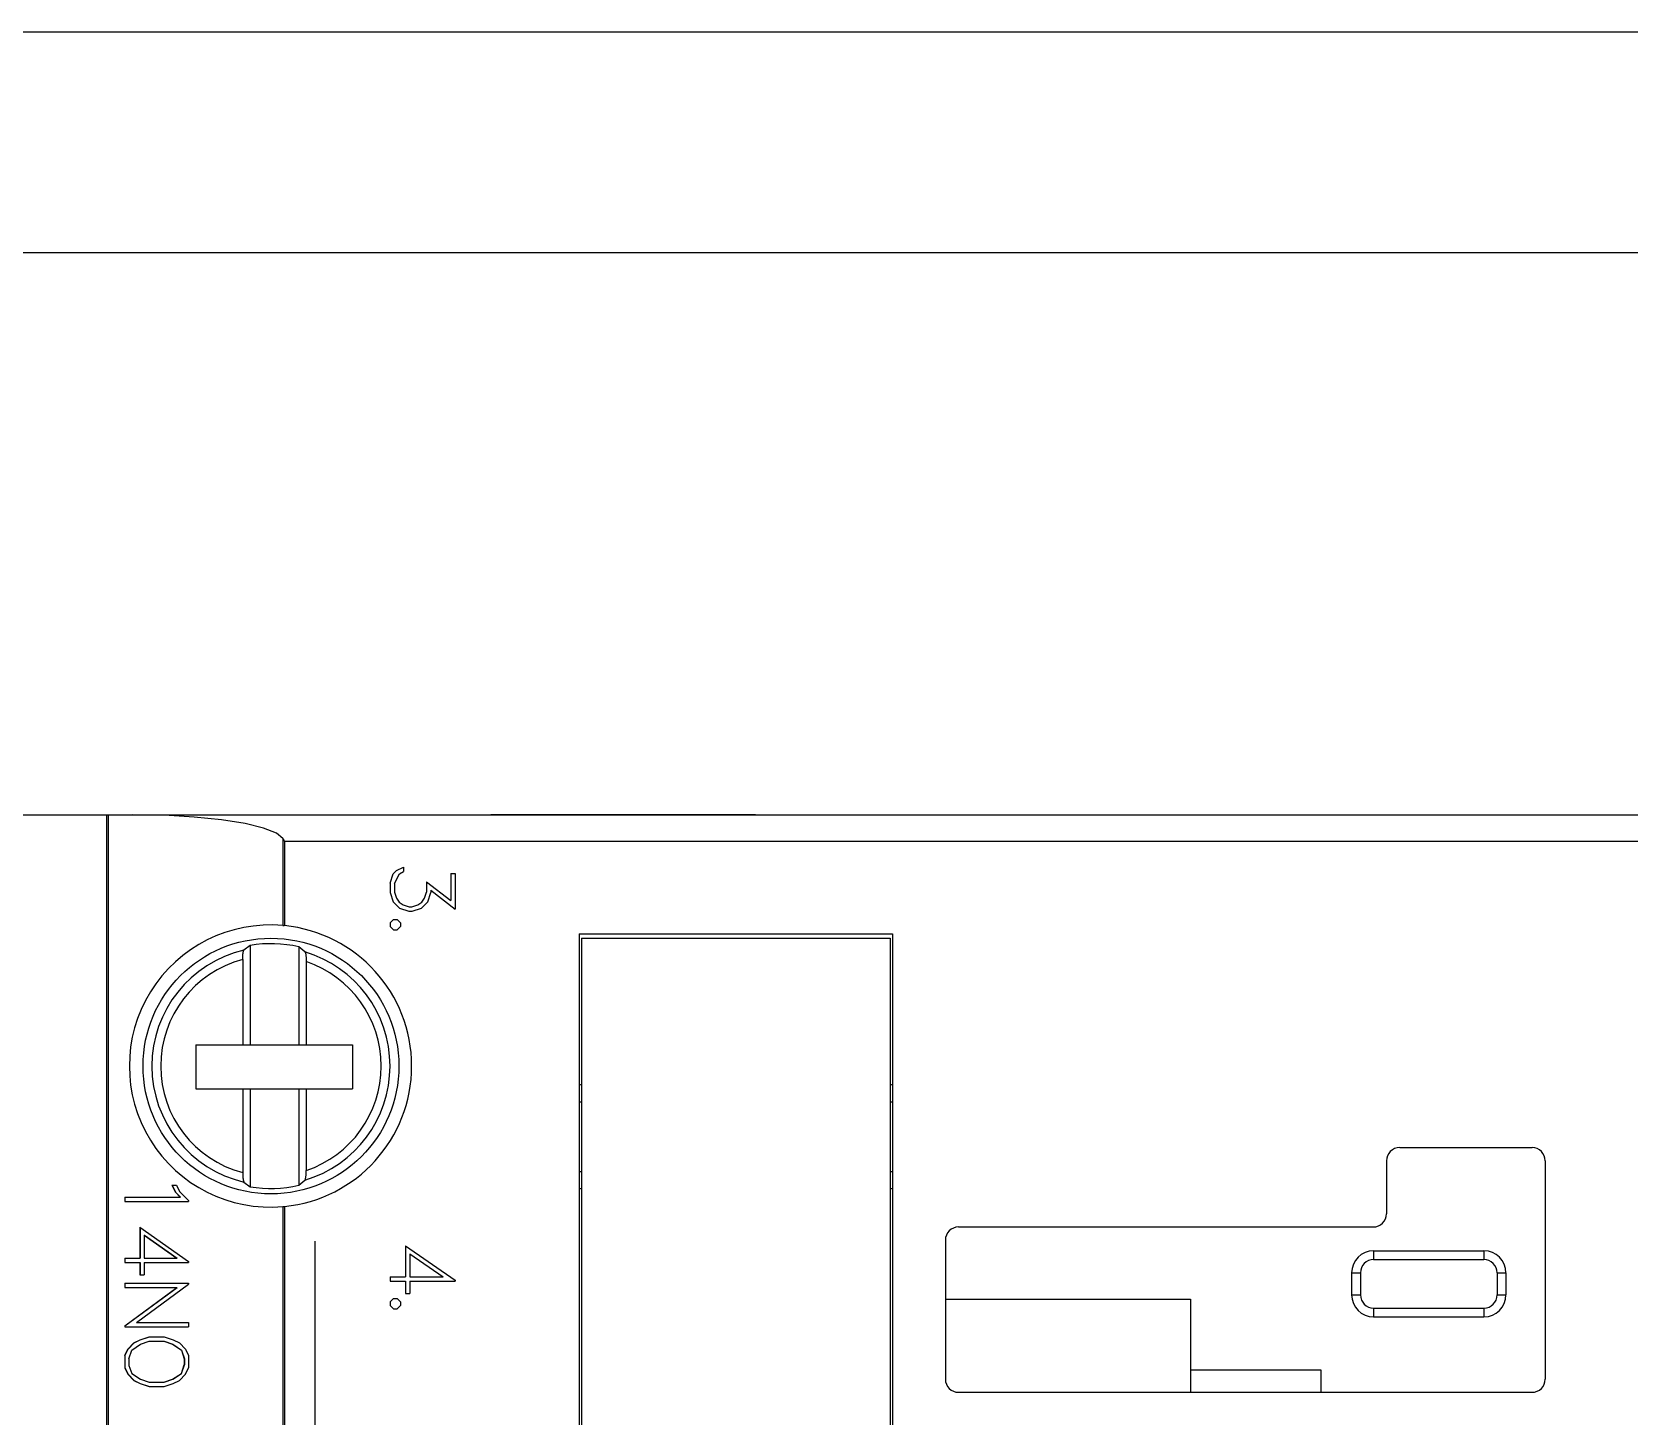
# Model space of a CAD drawing. Header units: millimetres. Extents: x -72 to 2978, y -1067 to 2817.
# Drawn here: x 1493.56 to 1529.77, y 904.11 to 935.51 of the extents above; entities that cross this region are included whole.
import ezdxf

# ---------------------------------------------------------------- set-up
doc = ezdxf.new("R2010")
doc.units = ezdxf.units.MM
doc.layers.add('10000_FRONT', color=7, linetype='Continuous')

msp = doc.modelspace()

# ---------------------------------------------------------------- linework, layer by layer
for p, q in [((1420.286, 935.508), (1729.275, 935.508)), ((1509.966, 917.753), (1503.966, 917.753)), ((1499.977, 901.228), (1499.977, 908.078))]:
    msp.add_line(p, q)
at = {"color": 30, "true_color": 0xf8991e}
msp.add_line((1429.547, 930.508), (1721.753, 930.508), dxfattribs=at)
at = {"layer": '10000_FRONT', "color": 7, "linetype": 'Continuous', "lineweight": 25}
for p, q in [((1490.487, 917.753), (1544.467, 917.753)), ((1495.251, 917.753), (1495.251, 889.753)), ((1495.286, 917.753), (1495.286, 889.753)), ((1499.248, 917.213), (1499.253, 917.204)), ((1499.249, 917.213), (1499.249, 915.241)), ((1499.253, 917.204), (1499.258, 917.196)), ((1499.258, 917.196), (1499.263, 917.187)), ((1499.263, 917.187), (1499.268, 917.179)), ((1499.268, 917.179), (1499.273, 917.17)), ((1499.273, 917.17), (1499.278, 917.162)), ((1499.278, 917.162), (1499.283, 917.153)), ((1499.283, 917.153), (1499.283, 915.237)), ((1499.283, 917.153), (1536.651, 917.153)), ((1501.75, 916.411), (1501.822, 916.486)), ((1501.822, 916.486), (1501.984, 916.566)), ((1501.888, 916.416), (1501.984, 916.463)), ((1501.984, 916.566), (1501.984, 916.463)), ((1501.68, 916.2), (1501.75, 916.411)), ((1501.68, 916.2), (1501.68, 915.99)), ((1501.778, 916.194), (1501.888, 916.416)), ((1501.778, 916.194), (1501.778, 915.994)), ((1502.502, 916.23), (1502.502, 915.994)), ((1502.502, 916.23), (1503.052, 915.805)), ((1503.052, 916.42), (1503.052, 915.805)), ((1503.052, 916.42), (1503.15, 916.42)), ((1503.15, 916.42), (1503.15, 915.612)), ((1501.68, 915.99), (1501.751, 915.779)), ((1501.751, 915.779), (1501.893, 915.635)), ((1501.778, 915.994), (1501.824, 915.863)), ((1501.824, 915.863), (1501.884, 915.771)), ((1501.884, 915.771), (1501.976, 915.71)), ((1502.304, 915.71), (1502.397, 915.771)), ((1502.388, 915.635), (1502.532, 915.779)), ((1502.397, 915.771), (1502.457, 915.863)), ((1502.457, 915.863), (1502.502, 915.994)), ((1502.532, 915.779), (1502.602, 915.99)), ((1502.602, 916.043), (1502.602, 915.99)), ((1502.602, 916.043), (1503.15, 915.612)), ((1501.68, 915.302), (1501.759, 915.38)), ((1501.759, 915.38), (1501.839, 915.38)), ((1501.839, 915.38), (1501.918, 915.302)), ((1501.893, 915.635), (1502.105, 915.565)), ((1501.976, 915.71), (1502.109, 915.665)), ((1502.105, 915.565), (1502.177, 915.565)), ((1502.109, 915.665), (1502.173, 915.665)), ((1502.173, 915.665), (1502.304, 915.71)), ((1502.177, 915.565), (1502.388, 915.635)), ((1499.249, 915.241), (1499.253, 915.24)), ((1499.253, 915.24), (1499.258, 915.24)), ((1499.258, 915.24), (1499.263, 915.239)), ((1499.263, 915.239), (1499.268, 915.239)), ((1499.268, 915.239), (1499.273, 915.238)), ((1499.273, 915.238), (1499.278, 915.238)), ((1499.278, 915.238), (1499.283, 915.237)), ((1501.68, 915.302), (1501.68, 915.221)), ((1501.68, 915.221), (1501.759, 915.143)), ((1501.759, 915.143), (1501.839, 915.143)), ((1501.839, 915.143), (1501.918, 915.221)), ((1501.918, 915.302), (1501.918, 915.221)), ((1505.967, 915.053), (1505.967, 893.353)), ((1505.967, 915.053), (1513.067, 915.053)), ((1513.067, 915.053), (1513.067, 894.853)), ((1498.347, 914.626), (1498.349, 914.635)), ((1498.349, 914.635), (1498.351, 914.644)), ((1498.351, 914.644), (1498.352, 914.651)), ((1498.352, 914.651), (1498.354, 914.658)), ((1498.354, 914.658), (1498.356, 914.665)), ((1498.356, 914.665), (1498.358, 914.67)), ((1498.358, 914.67), (1498.36, 914.674)), ((1498.36, 914.674), (1498.362, 914.678)), ((1498.362, 914.678), (1498.364, 914.681)), ((1498.364, 914.681), (1498.366, 914.683)), ((1498.507, 914.789), (1498.366, 914.683)), ((1498.507, 914.789), (1498.507, 912.538)), ((1499.607, 914.756), (1499.607, 912.538)), ((1499.748, 914.641), (1499.607, 914.756)), ((1499.748, 914.64), (1499.751, 914.638)), ((1499.751, 914.638), (1499.753, 914.633)), ((1499.753, 914.633), (1499.756, 914.628)), ((1499.756, 914.628), (1499.758, 914.622)), ((1506.017, 914.953), (1506.017, 894.953)), ((1506.017, 914.953), (1513.017, 914.953)), ((1513.017, 914.953), (1513.017, 894.953)), ((1498.337, 914.496), (1498.338, 914.51)), ((1498.337, 914.483), (1498.337, 914.496)), ((1498.337, 914.47), (1498.337, 914.483)), ((1498.337, 914.47), (1498.337, 912.538)), ((1498.338, 914.523), (1498.339, 914.537)), ((1498.338, 914.51), (1498.338, 914.523)), ((1498.339, 914.549), (1498.34, 914.561)), ((1498.339, 914.537), (1498.339, 914.549)), ((1498.34, 914.561), (1498.341, 914.573)), ((1498.341, 914.573), (1498.342, 914.585)), ((1498.342, 914.585), (1498.343, 914.596)), ((1498.343, 914.596), (1498.345, 914.607)), ((1498.345, 914.607), (1498.346, 914.617)), ((1498.346, 914.617), (1498.347, 914.626)), ((1499.758, 914.622), (1499.76, 914.614)), ((1499.76, 914.614), (1499.762, 914.605)), ((1499.762, 914.605), (1499.765, 914.595)), ((1499.765, 914.595), (1499.766, 914.584)), ((1499.766, 914.584), (1499.768, 914.573)), ((1499.768, 914.573), (1499.77, 914.56)), ((1499.77, 914.56), (1499.771, 914.547)), ((1499.771, 914.547), (1499.773, 914.532)), ((1499.773, 914.532), (1499.774, 914.517)), ((1499.774, 914.517), (1499.775, 914.503)), ((1499.775, 914.503), (1499.776, 914.487)), ((1499.776, 914.487), (1499.776, 914.471)), ((1499.776, 914.471), (1499.777, 914.454)), ((1499.777, 914.454), (1499.777, 914.438)), ((1499.777, 914.438), (1499.777, 914.422)), ((1499.777, 914.422), (1499.777, 912.538)), ((1497.277, 912.538), (1497.277, 911.538)), ((1497.277, 912.538), (1498.337, 912.538)), ((1498.337, 912.538), (1498.507, 912.538)), ((1498.507, 912.538), (1499.607, 912.538)), ((1499.607, 912.538), (1499.777, 912.538)), ((1499.777, 912.538), (1500.827, 912.538)), ((1500.827, 912.538), (1500.827, 911.538)), ((1497.277, 911.538), (1498.337, 911.538)), ((1498.337, 911.538), (1498.337, 909.636)), ((1498.337, 911.538), (1498.507, 911.538)), ((1498.507, 911.538), (1498.507, 909.317)), ((1498.507, 911.538), (1499.607, 911.538)), ((1499.607, 911.538), (1499.607, 909.35)), ((1499.607, 911.538), (1499.777, 911.538)), ((1499.777, 911.538), (1499.777, 909.685)), ((1499.777, 911.538), (1500.827, 911.538)), ((1505.967, 911.245), (1506.017, 911.245)), ((1513.017, 911.245), (1513.067, 911.245)), ((1524.567, 910.203), (1527.567, 910.203)), ((1498.337, 909.636), (1498.337, 909.621)), ((1498.337, 909.621), (1498.338, 909.604)), ((1498.338, 909.604), (1498.338, 909.588)), ((1498.338, 909.588), (1498.339, 909.572)), ((1498.339, 909.572), (1498.34, 909.557)), ((1499.771, 909.556), (1499.772, 909.568)), ((1499.772, 909.568), (1499.773, 909.58)), ((1499.773, 909.58), (1499.774, 909.592)), ((1499.774, 909.592), (1499.775, 909.604)), ((1499.775, 909.604), (1499.776, 909.617)), ((1499.776, 909.63), (1499.777, 909.644)), ((1499.776, 909.617), (1499.776, 909.63)), ((1499.777, 909.671), (1499.777, 909.685)), ((1499.777, 909.658), (1499.777, 909.671)), ((1499.777, 909.644), (1499.777, 909.658)), ((1505.967, 909.661), (1506.017, 909.661)), ((1513.017, 909.661), (1513.067, 909.661)), ((1524.267, 909.903), (1524.267, 908.703)), ((1527.867, 909.903), (1527.867, 904.953)), ((1496.732, 909.354), (1496.811, 909.191)), ((1496.732, 909.354), (1496.833, 909.354)), ((1496.737, 909.354), (1496.816, 909.191)), ((1496.833, 909.354), (1496.905, 909.21)), ((1496.905, 909.21), (1497.109, 909.002)), ((1498.34, 909.557), (1498.341, 909.542)), ((1498.341, 909.542), (1498.342, 909.528)), ((1498.342, 909.528), (1498.343, 909.514)), ((1498.343, 909.514), (1498.345, 909.5)), ((1498.345, 909.5), (1498.346, 909.488)), ((1498.346, 909.488), (1498.348, 909.477)), ((1498.348, 909.477), (1498.35, 909.467)), ((1498.35, 909.467), (1498.352, 909.457)), ((1498.352, 909.457), (1498.354, 909.448)), ((1498.354, 909.448), (1498.356, 909.441)), ((1498.356, 909.441), (1498.359, 909.435)), ((1498.359, 909.435), (1498.361, 909.43)), ((1498.361, 909.43), (1498.363, 909.426)), ((1498.363, 909.426), (1498.366, 909.423)), ((1498.366, 909.423), (1498.507, 909.317)), ((1499.607, 909.35), (1499.748, 909.466)), ((1499.748, 909.466), (1499.75, 909.468)), ((1499.75, 909.468), (1499.753, 909.471)), ((1499.753, 909.471), (1499.755, 909.475)), ((1499.755, 909.475), (1499.757, 909.48)), ((1499.757, 909.48), (1499.758, 909.485)), ((1499.758, 909.485), (1499.76, 909.492)), ((1499.76, 909.492), (1499.762, 909.499)), ((1499.762, 909.499), (1499.764, 909.507)), ((1499.764, 909.507), (1499.765, 909.516)), ((1499.765, 909.516), (1499.767, 909.525)), ((1499.767, 909.525), (1499.768, 909.534)), ((1499.768, 909.534), (1499.77, 909.545)), ((1499.77, 909.545), (1499.771, 909.556)), ((1495.661, 909.079), (1495.661, 908.981)), ((1495.661, 909.079), (1496.922, 909.079)), ((1495.661, 908.981), (1497.109, 908.981)), ((1495.667, 909.079), (1495.667, 908.981)), ((1496.811, 909.191), (1496.922, 909.079)), ((1496.811, 909.191), (1496.816, 909.191)), ((1496.816, 909.191), (1496.928, 909.079)), ((1496.922, 909.079), (1496.928, 909.079)), ((1497.109, 909.002), (1497.109, 908.981)), ((1499.249, 908.865), (1499.253, 908.866)), ((1499.249, 908.865), (1499.249, 898.391)), ((1499.253, 908.866), (1499.258, 908.866)), ((1499.258, 908.866), (1499.263, 908.867)), ((1499.263, 908.867), (1499.268, 908.867)), ((1499.268, 908.867), (1499.273, 908.868)), ((1499.273, 908.868), (1499.278, 908.868)), ((1499.278, 908.868), (1499.283, 908.869)), ((1499.283, 908.869), (1499.283, 898.387)), ((1496.006, 908.397), (1496.006, 907.694)), ((1496.006, 908.397), (1497.109, 907.619)), ((1496.012, 908.393), (1496.012, 907.694)), ((1496.102, 908.219), (1496.102, 907.694)), ((1496.102, 908.219), (1496.847, 907.694)), ((1496.102, 908.219), (1496.108, 908.219)), ((1496.108, 908.219), (1496.853, 907.694)), ((1514.567, 908.403), (1523.967, 908.403)), ((1502.03, 907.975), (1502.03, 907.271)), ((1502.03, 907.975), (1503.15, 907.197)), ((1502.128, 907.796), (1502.128, 907.271)), ((1502.128, 907.796), (1502.884, 907.271)), ((1514.267, 908.103), (1514.267, 904.953)), ((1523.977, 907.863), (1523.977, 907.663)), ((1523.977, 907.863), (1526.477, 907.863)), ((1526.477, 907.863), (1526.477, 907.663)), ((1495.661, 907.694), (1495.661, 907.596)), ((1495.661, 907.694), (1496.012, 907.694)), ((1495.661, 907.596), (1496.006, 907.596)), ((1495.667, 907.694), (1495.667, 907.596)), ((1496.006, 907.596), (1496.006, 907.321)), ((1496.006, 907.596), (1496.012, 907.596)), ((1496.012, 907.596), (1496.012, 907.321)), ((1496.102, 907.694), (1496.847, 907.694)), ((1496.102, 907.596), (1496.102, 907.321)), ((1496.102, 907.596), (1497.109, 907.596)), ((1496.847, 907.694), (1496.853, 907.694)), ((1497.109, 907.619), (1497.109, 907.596)), ((1523.977, 907.663), (1526.477, 907.663)), ((1495.661, 907.129), (1495.661, 907.031)), ((1495.661, 907.129), (1497.109, 907.129)), ((1495.661, 906.161), (1496.844, 907.031)), ((1495.661, 907.031), (1496.844, 907.031)), ((1495.667, 907.129), (1495.667, 907.031)), ((1495.667, 906.161), (1496.85, 907.031)), ((1495.926, 906.235), (1497.109, 907.106)), ((1496.006, 907.321), (1496.102, 907.321)), ((1496.844, 907.031), (1496.85, 907.031)), ((1497.109, 907.129), (1497.109, 907.106)), ((1501.68, 907.271), (1501.68, 907.173)), ((1501.68, 907.271), (1502.03, 907.271)), ((1501.68, 907.173), (1502.03, 907.173)), ((1502.03, 907.173), (1502.03, 906.898)), ((1502.128, 907.271), (1502.884, 907.271)), ((1502.128, 907.173), (1502.128, 906.898)), ((1502.128, 907.173), (1503.15, 907.173)), ((1503.15, 907.197), (1503.15, 907.173)), ((1523.477, 907.363), (1523.477, 906.863)), ((1523.477, 907.363), (1523.677, 907.363)), ((1523.677, 907.363), (1523.677, 906.863)), ((1526.777, 907.363), (1526.777, 906.863)), ((1526.777, 907.363), (1526.977, 907.363)), ((1526.977, 907.363), (1526.977, 906.863)), ((1501.68, 906.702), (1501.759, 906.78)), ((1501.68, 906.702), (1501.68, 906.621)), ((1501.759, 906.78), (1501.839, 906.78)), ((1501.839, 906.78), (1501.918, 906.702)), ((1501.918, 906.702), (1501.918, 906.621)), ((1502.03, 906.898), (1502.128, 906.898)), ((1514.267, 906.763), (1519.827, 906.763)), ((1519.827, 906.763), (1519.827, 904.653)), ((1523.477, 906.863), (1523.677, 906.863)), ((1526.777, 906.863), (1526.977, 906.863)), ((1501.68, 906.621), (1501.759, 906.543)), ((1501.759, 906.543), (1501.839, 906.543)), ((1501.839, 906.543), (1501.918, 906.621)), ((1523.977, 906.563), (1523.977, 906.363)), ((1523.977, 906.563), (1526.477, 906.563)), ((1523.977, 906.363), (1526.477, 906.363)), ((1526.477, 906.563), (1526.477, 906.363)), ((1495.661, 906.161), (1495.661, 906.137)), ((1495.661, 906.161), (1495.667, 906.161)), ((1495.661, 906.137), (1497.109, 906.137)), ((1495.667, 906.161), (1495.667, 906.137)), ((1495.926, 906.235), (1497.109, 906.235)), ((1497.109, 906.235), (1497.109, 906.137)), ((1495.661, 905.488), (1495.731, 905.631)), ((1495.667, 905.488), (1495.737, 905.631)), ((1495.731, 905.631), (1495.869, 905.772)), ((1495.731, 905.631), (1495.737, 905.631)), ((1495.737, 905.631), (1495.875, 905.772)), ((1495.758, 905.414), (1495.824, 905.612)), ((1495.824, 905.612), (1496.021, 905.745)), ((1495.869, 905.772), (1496.009, 905.84)), ((1495.869, 905.772), (1495.875, 905.772)), ((1495.875, 905.772), (1496.014, 905.84)), ((1496.009, 905.84), (1496.215, 905.911)), ((1496.009, 905.84), (1496.014, 905.84)), ((1496.014, 905.84), (1496.221, 905.911)), ((1496.021, 905.745), (1496.218, 905.813)), ((1496.215, 905.911), (1496.556, 905.911)), ((1496.218, 905.813), (1496.557, 905.813)), ((1496.551, 905.813), (1496.748, 905.745)), ((1496.556, 905.911), (1496.762, 905.84)), ((1496.557, 905.813), (1496.754, 905.745)), ((1496.748, 905.745), (1496.946, 905.612)), ((1496.748, 905.745), (1496.754, 905.745)), ((1496.754, 905.745), (1496.951, 905.612)), ((1496.762, 905.84), (1496.901, 905.772)), ((1496.901, 905.772), (1497.04, 905.631)), ((1496.946, 905.612), (1497.012, 905.414)), ((1496.946, 905.612), (1496.951, 905.612)), ((1496.951, 905.612), (1497.017, 905.414)), ((1497.04, 905.631), (1497.109, 905.488)), ((1495.661, 905.488), (1495.661, 905.207)), ((1495.661, 905.488), (1495.667, 905.488)), ((1495.667, 905.488), (1495.667, 905.207)), ((1495.758, 905.414), (1495.758, 905.264)), ((1495.758, 905.264), (1495.824, 905.082)), ((1496.946, 905.082), (1497.012, 905.28)), ((1496.951, 905.082), (1497.017, 905.28)), ((1497.012, 905.414), (1497.012, 905.28)), ((1497.012, 905.414), (1497.017, 905.414)), ((1497.012, 905.28), (1497.017, 905.28)), ((1497.017, 905.414), (1497.017, 905.28)), ((1497.109, 905.488), (1497.109, 905.207)), ((1495.661, 905.207), (1495.731, 905.063)), ((1495.661, 905.207), (1495.667, 905.207)), ((1495.667, 905.207), (1495.737, 905.063)), ((1495.731, 905.063), (1495.869, 904.923)), ((1495.731, 905.063), (1495.737, 905.063)), ((1495.737, 905.063), (1495.875, 904.923)), ((1495.824, 905.082), (1496.021, 904.948)), ((1495.869, 904.923), (1496.009, 904.854)), ((1495.869, 904.923), (1495.875, 904.923)), ((1495.875, 904.923), (1496.014, 904.854)), ((1496.009, 904.854), (1496.215, 904.784)), ((1496.009, 904.854), (1496.014, 904.854)), ((1496.014, 904.854), (1496.221, 904.784)), ((1496.021, 904.948), (1496.218, 904.882)), ((1496.218, 904.882), (1496.557, 904.882)), ((1496.551, 904.882), (1496.748, 904.948)), ((1496.556, 904.784), (1496.762, 904.854)), ((1496.557, 904.882), (1496.754, 904.948)), ((1496.748, 904.948), (1496.946, 905.082)), ((1496.748, 904.948), (1496.754, 904.948)), ((1496.754, 904.948), (1496.951, 905.082)), ((1496.762, 904.854), (1496.901, 904.923)), ((1496.901, 904.923), (1497.04, 905.063)), ((1496.946, 905.082), (1496.951, 905.082)), ((1497.04, 905.063), (1497.109, 905.207)), ((1519.827, 905.163), (1522.777, 905.163)), ((1522.777, 905.163), (1522.777, 904.653)), ((1496.215, 904.784), (1496.556, 904.784)), ((1514.567, 904.653), (1527.567, 904.653))]:
    msp.add_line(p, q, dxfattribs=at)
msp.add_lwpolyline([(1499.249, 917.213), (1499.102, 917.336), (1498.812, 917.451), (1498.392, 917.553), (1497.859, 917.638), (1497.237, 917.701), (1496.554, 917.74), (1495.839, 917.753)], dxfattribs=at)
msp.add_circle((1498.977, 912.053), 2.9, dxfattribs=at)
for centre, radius, start, end in [((1498.967, 912.053), 3.2, 84.956, 275.044), ((1498.967, 912.053), 3.2, 275.6645, 84.3355), ((1498.977, 912.053), 2.7, 103.0846, 256.9154), ((1498.977, 912.053), 2.776, 76.8814, 99.7486), ((1498.977, 912.053), 2.7, 360, 73.4023), ((1498.977, 912.053), 2.5, 104.8328, 255.1672), ((1498.977, 912.053), 2.5, 288.6629, 71.3371), ((1498.977, 912.053), 2.7, 286.5977, 360), ((1506.125, 911.245), 0.408, 105.3505, 112.7849), ((1512.909, 911.245), 0.408, 67.2151, 74.6495), ((1524.567, 909.903), 0.3, 90, 180.0001), ((1527.567, 909.903), 0.3, 0.0003, 89.9999), ((1498.977, 912.053), 2.776, 260.2514, 283.1186), ((1506.125, 909.661), 0.408, 247.2151, 254.6495), ((1512.909, 909.661), 0.408, 285.3505, 292.7849), ((1523.967, 908.703), 0.3, 270, 0), ((1514.567, 908.103), 0.3, 90, 180), ((1523.977, 907.363), 0.5, 90, 180), ((1526.477, 907.363), 0.5, 360, 90), ((1523.977, 907.363), 0.3, 90, 180.0001), ((1526.477, 907.363), 0.3, 359.9999, 90), ((1523.977, 906.863), 0.5, 180, 270), ((1523.977, 906.863), 0.3, 180.0001, 270), ((1526.477, 906.863), 0.3, 270, 359.9999), ((1526.477, 906.863), 0.5, 270, 360), ((1514.567, 904.953), 0.3, 180, 270), ((1527.567, 904.953), 0.3, 269.9999, 0.0003)]:
    msp.add_arc(centre, radius, start, end, dxfattribs=at)

doc.saveas('drawing.dxf')
